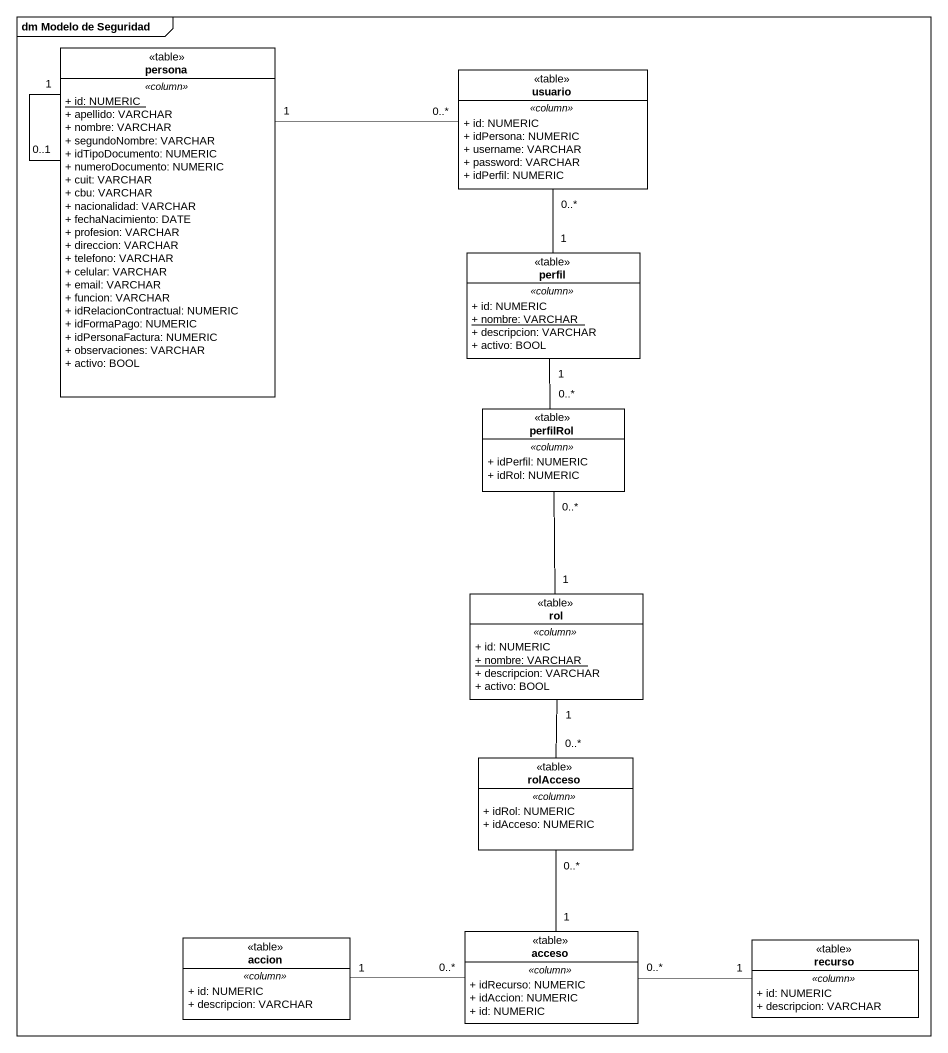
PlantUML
@startuml
mainframe dm Modelo de Seguridad
hide circle
hide empty members
skinparam classAttributeIconSize 0
class persona <<table>> {
  .. <<column>> ..
  {static} + id: NUMERIC
  + apellido: VARCHAR
  + nombre: VARCHAR
  + segundoNombre: VARCHAR
  + idTipoDocumento: NUMERIC
  + numeroDocumento: NUMERIC
  + cuit: VARCHAR
  + cbu: VARCHAR
  + nacionalidad: VARCHAR
  + fechaNacimiento: DATE
  + profesion: VARCHAR
  + direccion: VARCHAR
  + telefono: VARCHAR
  + celular: VARCHAR
  + email: VARCHAR
  + funcion: VARCHAR
  + idRelacionContractual: NUMERIC
  + idFormaPago: NUMERIC
  + idPersonaFactura: NUMERIC
  + observaciones: VARCHAR
  + activo: BOOL
}
class usuario <<table>> {
  .. <<column>> ..
  + id: NUMERIC
  + idPersona: NUMERIC
  + username: VARCHAR
  + password: VARCHAR
  + idPerfil: NUMERIC
}
class perfil <<table>> {
  .. <<column>> ..
  + id: NUMERIC
  {static} + nombre: VARCHAR
  + descripcion: VARCHAR
  + activo: BOOL
}
class perfilRol <<table>> {
  .. <<column>> ..
  + idPerfil: NUMERIC
  + idRol: NUMERIC
}
class rol <<table>> {
  .. <<column>> ..
  + id: NUMERIC
  {static} + nombre: VARCHAR
  + descripcion: VARCHAR
  + activo: BOOL
}
class rolAcceso <<table>> {
  .. <<column>> ..
  + idRol: NUMERIC
  + idAcceso: NUMERIC
}
class accion <<table>> {
  .. <<column>> ..
  + id: NUMERIC
  + descripcion: VARCHAR
}
class acceso <<table>> {
  .. <<column>> ..
  + idRecurso: NUMERIC
  + idAccion: NUMERIC
  + id: NUMERIC
}
class recurso <<table>> {
  .. <<column>> ..
  + id: NUMERIC
  + descripcion: VARCHAR
}
persona "1" -- "0..1" persona
usuario "0..*" -left- "1" persona
usuario "0..*" -- "1" perfil
perfilRol "0..*" -up- "1" perfil
perfilRol "0..*" -- "1" rol
rolAcceso "0..*" -up- "1" rol
rolAcceso "0..*" -- "1" acceso
acceso "0..*" -left- "1" accion
acceso "0..*" -right- "1" recurso
@enduml
